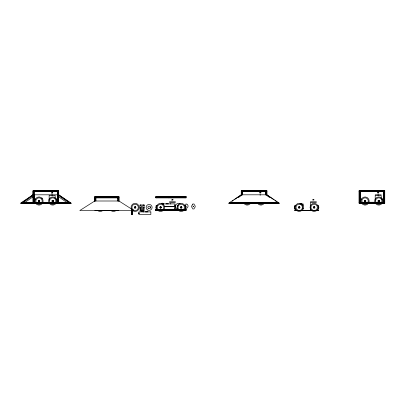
<?xml version="1.0" encoding="UTF-8"?>
<svg xmlns="http://www.w3.org/2000/svg" width="405" height="405" viewBox="0 0 405 405"><rect width="100%" height="100%" fill="white"/><g stroke="black" fill="none" stroke-linecap="round" stroke-linejoin="round"><path stroke-width="0.61" d="M33.149 194.81L33.149 191.651L33.149 202.242M34.091 196.05L34.091 202.242L34.091 191.651M58.609 196.668L58.609 202.242L58.609 196.638M174.94 207.74C175.026 207.279 174.884 209.501 174.985 207.74M66.982 202.546L57.237 195.807L57.581 194.81L68.87 202.616L57.667 202.328M68.612 203.356L68.521 203.609L69.397 203.356M276.797 203.356L276.711 203.609L277.582 203.356M34.648 200.09L34.445 200.45A1.579 1.579 0 0 0 34.465 201.66L34.678 202.014M156.122 206.626L156.021 206.808A1.579 1.579 0 0 0 156.041 208.018L156.122 208.155M360.607 200.262L360.501 200.45A1.579 1.579 0 0 0 360.521 201.66L360.607 201.796M318.497 208.373L318.71 208.018A1.579 1.579 0 0 0 318.73 206.808L318.527 206.449M143.977 207.978L143.993 207.669M52.463 200.789C52.179 202.135 53.799 200.49 52.463 200.789C52.66 202.439 53.318 199.619 52.463 201.27M143.562 205.122L143.912 205.026L143.962 205.431M378.518 200.789C378.295 202.196 379.819 200.353 378.478 200.84C378.938 202.414 379.161 199.584 378.518 201.27M184.442 205.315L185.986 204.677L185.986 203.912C188.791 203.806 188.791 208.383 185.986 208.276L185.986 209.036L185.424 208.965M22.103 202.616L33.063 194.81L58.695 194.81L71.508 203.356L20.25 203.356L33.063 194.81M232.283 201.194L233.275 200.485M234.773 199.422L241.248 194.81L266.88 194.81L279.693 203.356L228.435 203.356L241.248 194.81L241.248 190.542L266.88 190.542L266.88 194.81L273.856 199.776M22.888 202.616L34.177 194.81L34.526 195.807L24.776 202.546M238.256 197.65L242.362 194.81L242.362 190.542M94.75 201.001L79.8 210.524L133.913 210.524L118.964 201.001L94.75 201.001L94.75 196.729L118.964 196.729L118.964 201.001M302.743 208.074L303.061 208.322L302.743 208.57M140.368 207.557C139.507 208.018 141.143 208.236 140.434 207.568M25.145 202.51L58.695 202.242L58.695 196.668M23.495 202.596L34.091 202.328M34.177 190.623L57.581 190.623M242.362 190.623L265.771 190.623M360.232 190.623L383.641 190.623M34.177 191.565L57.581 191.565M242.362 191.565L265.771 191.565M360.232 191.565L383.641 191.565M33.063 191.651L58.695 191.651M241.248 191.651L266.88 191.651M359.119 191.651L384.75 191.651M51.794 192.572L52.478 192.572M259.98 192.572L260.663 192.572M377.85 192.572L378.533 192.572M52.817 192.856L51.45 193.028L52.792 192.856M375.202 194.81L381.181 194.81M51.729 194.967L52.539 194.967M259.919 194.967L260.729 194.967M377.789 194.967L378.599 194.967M57.232 195.807L57.667 194.81L57.667 191.651L57.667 202.242M95.864 196.815L118.964 196.815M155.753 196.815L186.133 196.815M95.864 197.756L117.85 197.756M155.753 197.756L186.133 197.756M94.75 197.843L118.964 197.843M35.761 199.022L34.546 199.022L34.546 202.465M55.976 199.022L57.186 199.022L57.186 202.465M361.817 199.022L360.607 199.022L360.607 202.465M381.424 199.022L383.246 199.022L383.246 202.465M172.105 199.549L172.788 199.549M313.07 199.549L313.753 199.549M312.726 199.832L314.093 199.832L312.817 200.004M171.76 200.004L173.127 199.832L171.781 200.004M169.457 201.786L175.436 201.786M310.422 201.786L316.401 201.786M359.119 202.242L384.75 202.242M34.177 202.328L57.581 202.328M169.457 202.333L175.436 202.333M316.401 202.333L310.422 202.333L310.422 208.95L310.822 208.95M360.232 202.328L383.641 202.328M21.359 202.616L70.399 202.616L70.399 203.356M229.549 202.616L278.584 202.616L278.584 203.356M21.445 202.697L70.313 202.697L70.313 203.269L21.445 203.269M229.63 202.697L278.498 202.697L278.498 203.269L229.63 203.269M360.232 203.269L383.641 203.269M166.273 203.826L165.918 203.897M166.354 203.826L167.002 203.897M167.873 203.826L167.083 203.897M167.969 203.826L168.556 203.897M170.12 203.826L170.829 203.897M301.695 203.826L300.945 203.897M299.801 203.897L303.097 203.897L303.097 206.459M157.337 205.381L156.122 205.381L156.122 209.395M184.467 205.381L185.682 205.381L185.682 209.395M295.918 205.381L294.708 205.381L294.708 209.395L295.918 209.395M317.414 205.381L318.624 205.381L318.624 209.395L317.414 209.395M164.319 206.459L175.021 206.459L175.021 203.897L163.063 203.897L163.063 204.92M164.319 206.722L175.021 206.722L175.021 209.284L163.691 209.284M174.56 208.95L175.436 208.95M155.753 209.481L186.133 209.481M310.422 209.476L310.822 209.476M94.836 210.438L95.777 210.438M95.864 210.438L117.85 210.438M117.936 210.438L118.878 210.438M155.753 210.423L186.133 210.423M143.8 211.825L143.006 211.896M145.952 211.825L145.203 211.896M147.567 211.825L146.914 211.896M147.648 211.825L148.002 211.896M94.75 196.729L118.878 196.815L118.878 197.756L117.936 197.756L117.936 196.815M302.743 205.74L302.986 205.31L302.56 205.558M269.877 197.65L265.771 194.81L265.771 190.542M274.853 200.485L276.347 201.548M69.655 202.616L58.695 194.81L58.695 190.542L33.063 190.542L33.063 202.242M231.331 203.356L231.422 203.609L230.546 203.356M34.177 194.81L34.526 195.807L34.091 194.81M23.146 203.356L23.237 203.609L22.361 203.356M384.664 191.651L384.664 202.242M383.722 191.651L383.722 202.242M383.641 190.542L383.641 203.356M381.181 198.364L381.181 195.357L375.202 195.357L375.202 200.166M360.232 190.542L360.232 203.356M360.146 191.651L360.146 202.242M359.205 191.651L359.205 202.242M303.097 207.75L303.097 209.284M266.794 191.651L266.794 194.81M242.276 191.651L242.276 194.81M185.019 196.729L185.019 197.843M173.056 196.729L173.062 197.843M171.887 196.729L171.887 197.843M171.421 196.729L171.421 197.843M170.465 196.729L170.465 197.843M169.999 196.729L169.989 197.843M168.829 196.729L168.824 197.843M156.862 196.729L156.862 197.843M155.839 196.815L155.839 197.756M155.839 209.481L155.839 210.423M150.225 206.763L150.225 208.033M146.833 211.896L146.048 211.896M132.511 210.124L132.511 214.458L131.397 214.458L131.397 210.124M132.425 210.124L132.425 214.458M131.483 210.124L131.483 214.458M118.878 197.843L118.878 201.498M117.936 197.843L117.936 200.885M117.85 196.729L117.85 201.001M95.864 196.729L95.864 201.001M95.777 197.843L95.777 200.885M94.836 197.843L94.836 201.498M58.609 191.651L58.609 195.387M57.581 190.542L57.581 202.242M55.126 198.364L55.126 195.357L49.147 195.357L49.147 200.166M42.054 197.964L42.054 198.992M34.177 190.542L34.177 202.242M56.761 202.298A1.579 1.579 0 0 0 57.059 202.014L57.272 201.66A1.579 1.579 0 0 0 57.292 200.45L57.09 200.09A1.579 1.579 0 0 0 56.801 199.792M36.106 202.318A3.194 3.194 0 0 1 38.956 197.832A3.194 3.194 0 0 1 42.009 202.186M41.032 203.518A3.194 3.194 0 0 1 36.541 203.032M35.022 201.649A4.06 4.06 0 0 1 39.467 196.997A4.06 4.06 0 0 1 42.814 202.495M42.307 203.426A4.06 4.06 0 0 1 35.868 203.573M55.87 203.573A4.06 4.06 0 0 1 49.43 203.426M48.924 202.495A4.06 4.06 0 0 1 52.27 196.997A4.06 4.06 0 0 1 56.715 201.649M49.729 202.186A3.194 3.194 0 0 1 52.782 197.832A3.194 3.194 0 0 1 55.632 202.318M55.196 203.032A3.194 3.194 0 0 1 50.706 203.518M361.078 201.649A4.06 4.06 0 0 1 365.523 196.997A4.06 4.06 0 0 1 368.869 202.495M368.363 203.426A4.06 4.06 0 0 1 361.923 203.573M381.925 203.573A4.06 4.06 0 0 1 375.491 203.426M374.979 202.495A4.06 4.06 0 0 1 378.326 196.997A4.06 4.06 0 0 1 382.771 201.649M375.784 202.186A3.194 3.194 0 0 1 378.837 197.832A3.194 3.194 0 0 1 381.687 202.318M381.252 203.032A3.194 3.194 0 0 1 376.761 203.518M382.821 202.298A1.579 1.579 0 0 0 383.115 202.014L383.327 201.66A1.579 1.579 0 0 0 383.348 200.45L383.145 200.09A1.579 1.579 0 0 0 382.862 199.792M362.161 202.318A3.194 3.194 0 0 1 365.011 197.832A3.194 3.194 0 0 1 368.064 202.186M367.087 203.518A3.194 3.194 0 0 1 362.596 203.032M249.222 203.518A3.194 3.194 0 0 1 244.726 203.032M250.493 203.426A4.06 4.06 0 0 1 244.053 203.573M264.055 203.573A4.06 4.06 0 0 1 257.62 203.426M295.134 208.661A1.579 1.579 0 0 1 294.835 208.373L294.622 208.018A1.579 1.579 0 0 1 294.602 206.808L294.805 206.449A1.579 1.579 0 0 1 295.093 206.15M178.62 209.279A3.194 3.194 0 0 1 179.096 204.986A3.194 3.194 0 0 1 183.409 205.082A3.194 3.194 0 0 1 183.688 209.39M182.356 210.367A3.194 3.194 0 0 1 180.711 210.549M177.927 209.785A4.06 4.06 0 0 1 180.762 203.356A4.06 4.06 0 0 1 184.913 209.026M183.597 210.666A4.06 4.06 0 0 1 178.656 210.549M161.585 203.305A2.992 2.992 0 0 1 163.853 203.604M177.83 209.127A2.992 2.992 0 0 1 175.841 205.097A2.992 2.992 0 0 1 180.098 203.649M177.506 206.874A1.266 1.266 0 0 1 178.276 205.016M185.257 208.661A1.579 1.579 0 0 0 185.551 208.373L185.763 208.018A1.579 1.579 0 0 0 185.784 206.808L185.581 206.449A1.579 1.579 0 0 0 185.298 206.15M158.112 209.39A3.194 3.194 0 0 1 158.39 205.082A3.194 3.194 0 0 1 162.709 204.986A3.194 3.194 0 0 1 163.185 209.279M161.094 210.549A3.194 3.194 0 0 1 159.448 210.367M156.892 209.026A4.06 4.06 0 0 1 161.043 203.356A4.06 4.06 0 0 1 163.878 209.785M163.149 210.549A4.06 4.06 0 0 1 158.208 210.666M114.635 210.367A3.194 3.194 0 0 1 112.99 210.549M115.876 210.666A4.06 4.06 0 0 1 110.935 210.549M100.718 210.549A3.194 3.194 0 0 1 99.073 210.367M102.774 210.549A4.06 4.06 0 0 1 97.833 210.666M263.382 203.032A3.194 3.194 0 0 1 258.891 203.518M131.853 209.805A4.06 4.06 0 0 1 134.339 203.426A4.06 4.06 0 0 1 139.067 208.373A4.06 4.06 0 0 1 132.582 210.57M241.334 191.651L241.334 194.81L241.334 191.651M265.857 191.651L265.857 194.81L265.857 191.651M138.945 213.43L138.966 213.749L138.945 213.43M138.935 212.848L138.956 213.172L138.935 212.848M174.93 205.426C174.97 206.196 174.99 203.614 174.93 205.426M143.613 207.78L143.952 207.846L143.613 207.78M38.693 200.961C39.412 202.232 39.067 199.736 38.738 201.199C39.639 201.923 39.305 199.989 38.693 200.961M160.269 207.325C160.507 208.489 161.468 206.702 160.365 207.147C160.309 208.641 161.322 206.434 160.269 207.325M298.855 207.325C299.098 208.489 300.049 206.702 298.951 207.147C298.885 208.641 299.923 206.434 298.855 207.325M364.753 200.961C365.467 202.232 365.128 199.736 364.794 201.199C365.695 201.923 365.361 199.989 364.753 200.961M140.115 205.183C140.424 206.165 140.889 204.49 140.115 205.183M140.201 205.208L140.53 205.294L140.201 205.208M140.201 207.77L140.515 207.897L140.216 207.73M143.618 205.208L143.947 205.294L143.618 205.208M181.536 207.39C180.564 208.453 181.47 206.094 181.425 207.649C180.392 208.064 181.187 206.342 181.536 207.39M185.657 206.388C186.072 207.689 186.67 205.467 185.657 206.388M193.079 206.388C193.499 207.689 194.096 205.467 193.079 206.388M302.56 204.844C302.874 205.826 303.32 204.155 302.56 204.844M314.483 207.39C313.743 208.54 313.748 206.236 314.483 207.39M134.804 207.294C135.128 208.626 135.877 206.444 134.804 207.294M314.483 207.411C313.769 208.509 313.91 206.226 314.483 207.411M52.144 200.723L52.083 200.875A0.643 0.643 0 0 0 52.832 201.66A0.643 0.643 0 0 0 53.222 200.652A0.643 0.643 0 0 0 52.144 200.723M180.635 207.082L180.574 207.238A0.643 0.643 0 0 0 181.324 208.018A0.643 0.643 0 0 0 181.713 207.011A0.643 0.643 0 0 0 180.635 207.082M313.581 207.082L313.521 207.238A0.643 0.643 0 0 0 314.27 208.018A0.643 0.643 0 0 0 314.66 207.011A0.643 0.643 0 0 0 313.581 207.082M378.199 200.723L378.138 200.875A0.643 0.643 0 0 0 378.888 201.66A0.643 0.643 0 0 0 379.277 200.652A0.643 0.643 0 0 0 378.199 200.723M143.016 210.919L142.656 211.121A1.579 1.579 0 0 1 141.446 211.101L141.092 210.889A1.579 1.579 0 0 1 140.925 208.565A1.579 1.579 0 0 1 143.259 208.6A1.579 1.579 0 0 1 143.016 210.919M192.745 204.819L192.512 204.915A1.797 1.797 0 0 0 192.512 208.033L192.745 208.95L194.076 208.95L194.309 208.033A1.797 1.797 0 0 0 194.309 204.915L194.076 203.998L192.745 203.998L192.745 204.819M384.75 190.542L359.119 190.542L359.119 203.356L384.75 203.356L384.75 190.542M34.091 190.623L33.149 190.623L33.149 191.565L34.091 191.565L34.091 190.623M58.609 190.623L57.667 190.623L57.667 191.565L58.609 191.565L58.609 190.623M242.276 190.623L241.334 190.623L241.334 191.565L242.276 191.565L242.276 190.623M266.794 190.623L265.857 190.623L265.857 191.565L266.794 191.565L266.794 190.623M360.146 190.623L359.205 190.623L359.205 191.565L360.146 191.565L360.146 190.623M384.664 190.623L383.722 190.623L383.722 191.565L384.664 191.565L384.664 190.623M261.002 192.856L259.635 192.856L261.002 192.856M378.872 192.856L377.506 192.856L378.847 192.856M186.133 196.729L155.753 196.729L155.753 197.843L186.133 197.843L186.133 196.729M95.777 196.815L94.836 196.815L94.836 197.756L95.777 197.756L95.777 196.815M360.146 202.328L359.205 202.328L359.205 203.269L360.146 203.269L360.146 202.328M384.664 202.328L383.722 202.328L383.722 203.269L384.664 203.269L384.664 202.328M144.084 204.95L140.064 204.95L140.064 211.015L144.084 211.015L144.084 204.95M186.133 209.395L155.753 209.395L155.753 210.509L186.133 210.509L186.133 209.395M318.77 210.524L294.562 210.61L318.77 210.524M150.857 211.896L138.9 211.896L138.9 214.458L150.857 214.458L150.857 211.896M135.432 206.844L135.28 206.783A0.643 0.643 0 0 0 134.495 207.532A0.643 0.643 0 0 0 135.503 207.922A0.643 0.643 0 0 0 135.432 206.844M365.71 200.875L365.649 200.723A0.643 0.643 0 0 0 364.571 200.652A0.643 0.643 0 0 0 364.961 201.66A0.643 0.643 0 0 0 365.71 200.875M299.811 207.238L299.751 207.082A0.643 0.643 0 0 0 298.672 207.011A0.643 0.643 0 0 0 299.062 208.018A0.643 0.643 0 0 0 299.811 207.238M161.225 207.238L161.165 207.082A0.643 0.643 0 0 0 160.086 207.011A0.643 0.643 0 0 0 160.481 208.018A0.643 0.643 0 0 0 161.225 207.238M39.655 200.875L39.594 200.723A0.643 0.643 0 0 0 38.515 200.652A0.643 0.643 0 0 0 38.905 201.66A0.643 0.643 0 0 0 39.655 200.875M38.581 201.599A0.724 0.724 0 0 0 39.751 201.133A0.724 0.724 0 0 0 38.758 200.353A0.724 0.724 0 0 0 38.581 201.599M52.27 201.609A0.724 0.724 0 0 0 53.43 201.118A0.724 0.724 0 0 0 52.422 200.364A0.724 0.724 0 0 0 52.27 201.609M378.326 201.609A0.724 0.724 0 0 0 379.485 201.118A0.724 0.724 0 0 0 378.478 200.364A0.724 0.724 0 0 0 378.326 201.609M364.637 201.599A0.724 0.724 0 0 0 365.806 201.133A0.724 0.724 0 0 0 364.814 200.353A0.724 0.724 0 0 0 364.637 201.599M296.794 210.666A4.06 4.06 0 0 0 303.224 207.826A4.06 4.06 0 0 0 297.548 203.674A4.06 4.06 0 0 0 296.794 210.666M313.708 207.968A0.724 0.724 0 0 0 314.867 207.476A0.724 0.724 0 0 0 313.86 206.722A0.724 0.724 0 0 0 313.708 207.968M312.139 209.881A3.194 3.194 0 0 0 317.302 207.876A3.194 3.194 0 0 0 312.989 204.409A3.194 3.194 0 0 0 312.139 209.881M311.602 210.549A4.06 4.06 0 0 0 318.153 208.008A4.06 4.06 0 0 0 312.675 203.604A4.06 4.06 0 0 0 311.602 210.549M298.738 207.962A0.724 0.724 0 0 0 299.908 207.492A0.724 0.724 0 0 0 298.915 206.717A0.724 0.724 0 0 0 298.738 207.962M297.3 209.967A3.194 3.194 0 0 0 302.368 207.735A3.194 3.194 0 0 0 297.898 204.464A3.194 3.194 0 0 0 297.3 209.967M180.762 207.968A0.724 0.724 0 0 0 181.921 207.476A0.724 0.724 0 0 0 180.913 206.722A0.724 0.724 0 0 0 180.762 207.968M160.157 207.962A0.724 0.724 0 0 0 161.322 207.492A0.724 0.724 0 0 0 160.334 206.717A0.724 0.724 0 0 0 160.157 207.962M134.688 207.988A0.724 0.724 0 0 0 135.847 207.492A0.724 0.724 0 0 0 134.84 206.737A0.724 0.724 0 0 0 134.688 207.988M133.123 209.896A3.194 3.194 0 0 0 138.282 207.897A3.194 3.194 0 0 0 133.969 204.429A3.194 3.194 0 0 0 133.123 209.896M141.684 210.139A0.628 0.628 0 0 0 142.692 209.744A0.628 0.628 0 0 0 141.846 209.066A0.628 0.628 0 0 0 141.684 210.139M141.669 207.233A0.81 0.81 0 0 0 142.884 206.53A0.81 0.81 0 0 0 141.669 205.831A0.81 0.81 0 0 0 141.669 207.233M147.633 209.987A2.992 2.992 0 0 0 152.118 207.395A2.992 2.992 0 0 0 147.633 204.808A2.992 2.992 0 0 0 147.633 209.987M148.23 208.291A1.266 1.266 0 0 0 150.351 207.724A1.266 1.266 0 0 0 148.797 206.175A1.266 1.266 0 0 0 148.23 208.291"/></g></svg>
